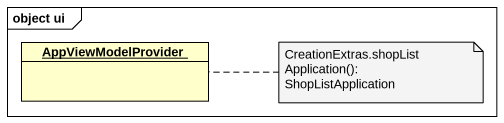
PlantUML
@startuml
mainframe object ui
hide circle
hide empty members
object AppViewModelProvider
note right of AppViewModelProvider : CreationExtras.shopListApplication(): ShopListApplication
@enduml
